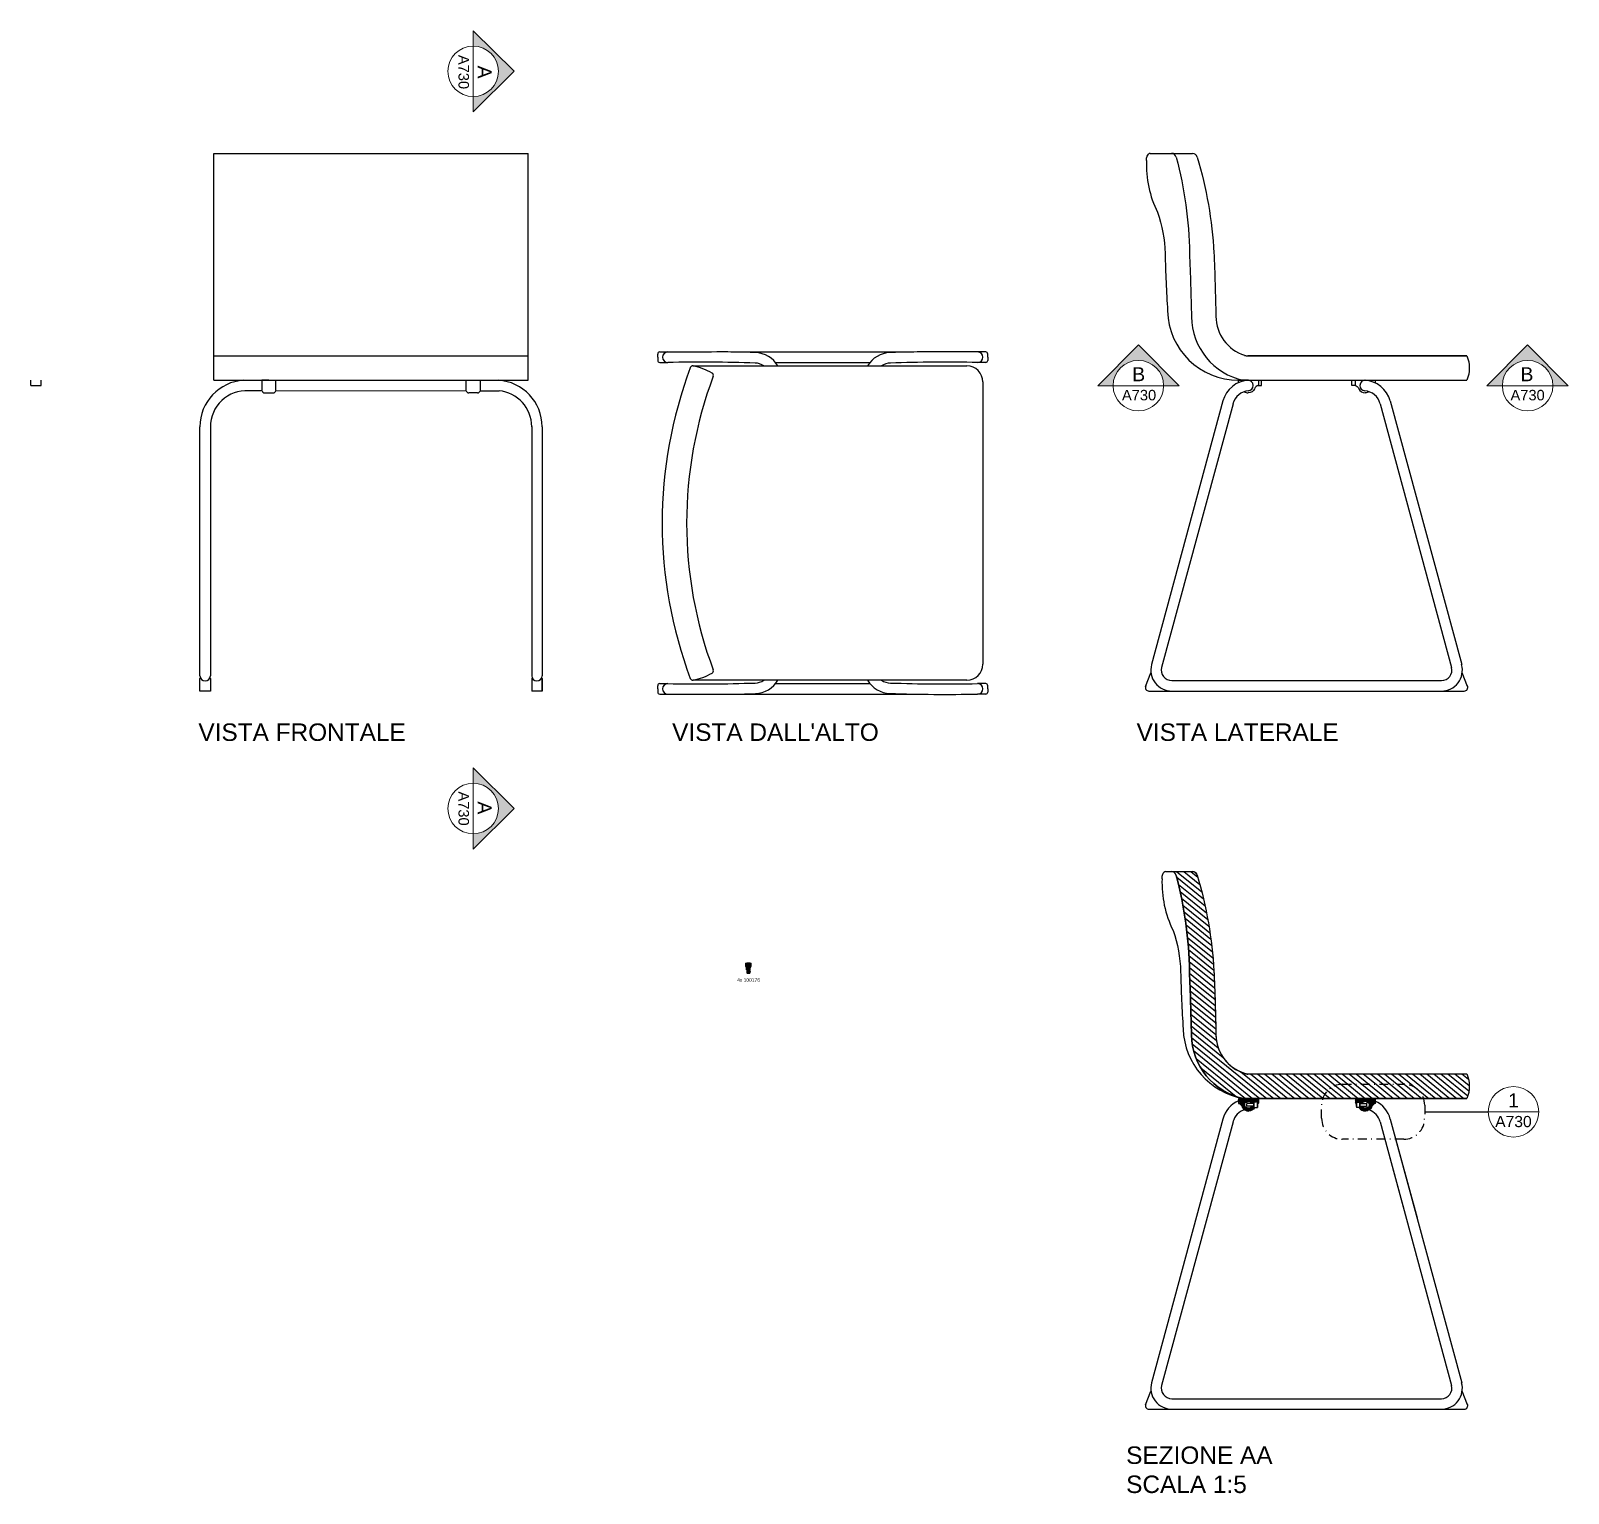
# Model space of a CAD drawing. Header units: millimetres. Extents: x 26 to 793, y -123 to 100.
# Drawn here: x 26 to 246.1, y -109.8 to 99.7 of the extents above; entities that cross this region are included whole.
import ezdxf
from ezdxf.enums import TextEntityAlignment as Align

# ---------------------------------------------------------------- set-up
doc = ezdxf.new("R2010")
doc.units = ezdxf.units.MM
doc.linetypes.add('TRATTOPUNTO2', pattern=[12.7, 6.35, -3.175, 0, -3.175])
doc.layers.get('0').update_dxf_attribs({"color": 70})
doc.layers.add('A-ANNO-SYMB', color=202, linetype='Continuous', lineweight=18)
for name, color, linetype in [('CONTORNO SEZIONI', 26, 'TRATTOPUNTO2'), ('linee sez dettaglia', 2, 'Continuous'), ('retino dettaglio', 157, 'Continuous'), ('SIMBOLI', 201, 'Continuous'), ('VITI', 240, 'Continuous'), ('viti sottili', 4, 'Continuous')]:
    doc.layers.add(name, color=color, linetype=linetype)
doc.styles.add('ARIAL', font='arial.ttf')
doc.styles.get("Standard").update_dxf_attribs({"font": 'arial.ttf'})

# ---------------------------------------------------------------- blocks, each defined once
blk = doc.blocks.new('SYMBOL')
at = {"layer": 'A-ANNO-SYMB', "linetype": 'Continuous', "lineweight": 20}
h = blk.add_hatch(color=256, dxfattribs=at)
h.dxf.hatch_style = 1
h.paths.add_polyline_path([(11.206, 4.948), (11.316, 4.948, -1), (11.678, 4.948), (11.788, 4.948), (11.497, 5.241)])
at = {"linetype": 'Continuous', "lineweight": 20}
blk.add_line((11.316, 4.948), (11.678, 4.948), dxfattribs=at)
at = {"layer": 'A-ANNO-SYMB', "linetype": 'Continuous', "lineweight": 20}
for p, q in [((11.206, 4.948), (11.497, 5.241)), ((11.788, 4.948), (11.497, 5.241)), ((11.316, 4.948), (11.206, 4.948)), ((11.678, 4.948), (11.788, 4.948))]:
    blk.add_line(p, q, dxfattribs=at)
blk.add_circle((11.497, 4.948), 0.181, dxfattribs=at)
for tag, p in [('TAVOLA', (11.497, 5.08)), ('SEZIONE', (11.497, 4.918))]:
    blk.add_attdef(tag, text='', height=0.1, dxfattribs=at).set_placement(p, align=Align.TOP_CENTER)
blk = doc.blocks.new('DETAGLI')
at = {"layer": 'A-ANNO-SYMB', "linetype": 'Continuous'}
blk.add_line((486.66, 356.17), (504.76, 356.17), dxfattribs=at)
blk.add_circle((495.71, 356.17), 9.05, dxfattribs=at)
for tag, p in [('TAVOLA', (495.71, 362.76)), ('SEZIONE', (495.71, 354.67))]:
    blk.add_attdef(tag, text='', height=5, dxfattribs=at).set_placement(p, align=Align.TOP_CENTER)

msp = doc.modelspace()

# ---------------------------------------------------------------- hatches: boundary and pattern name
h = msp.add_hatch(color=240)
h.dxf.hatch_style = 1
h.paths.add_polyline_path([(129.14, -33.82), (128.34, -33.82), (128.34, -34.32), (129.14, -34.32)])
at = {"layer": 'retino dettaglio'}
h = msp.add_hatch(dxfattribs=at)
h.set_pattern_fill('ANSI31', color=256, scale=0.2, angle=96)
h.paths.add_polyline_path([(213.8, -51.18), (222.56, -51.18, -0.321046), (225.4, -53.21), (231.61, -53.21, 0.19078), (231.61, -49.71), (200.25, -49.71, -0.078125), (199.77, -49.64, -0.144481), (197.01, -47.75, -0.168564), (195.68, -44.2, -0.006127), (195.67, -44.06, 0.002578), (195.56, -39.59, 0.003558), (195.38, -34.98, 0.058333), (193, -21.25, 0.3395), (192.27, -20.71), (189.31, -20.71, -0.358489), (189.99, -21.28, -0.060772), (191.89, -35.02, -0.005292), (192.17, -44.11, 0.350772), (199.62, -53.22), (200.25, -53.21), (201.75, -53.21), (210.96, -53.21, -0.321046)])
h.paths.add_polyline_path([(231.61, -49.71), (200.25, -49.71, -0.346927), (195.68, -44.2, 0.007116), (195.38, -34.98, 0.058333), (193, -21.25, 0.3395), (192.31, -20.71), (189.31, -20.71, -0.358489), (189.99, -21.28, -0.060772), (191.89, -35.02, -0.005292), (192.17, -44.11, 0.350772), (199.62, -53.22), (231.61, -53.21, 0.190721)])
h.paths.add_polyline_path([(213.8, -51.18, 0.321046), (210.96, -53.21), (225.4, -53.21, 0.321046), (222.56, -51.18)], flags=16)
h.paths.add_polyline_path([(231.61, -49.71), (200.25, -49.71, -0.078125), (199.77, -49.64, -0.144481), (197.01, -47.75, -0.168564), (195.68, -44.2, -0.006127), (195.67, -44.06, 0.002578), (195.56, -39.59, 0.003558), (195.38, -34.98, 0.058333), (193, -21.25, 0.325065), (192.31, -20.71), (189.31, -20.71, -0.358489), (189.99, -21.28, -0.060772), (191.89, -35.02, -0.005292), (192.17, -44.11, 0.350772), (199.62, -53.22), (200.25, -53.21), (201.75, -53.21), (210.96, -53.21, -0.321046), (213.8, -51.18), (222.56, -51.18, -0.321046), (225.4, -53.21), (231.61, -53.21, 0.19078)])
h = msp.add_hatch(dxfattribs=at)
h.set_pattern_fill('ANSI31', color=256, scale=0.2, angle=96)
h.paths.add_polyline_path([(222.56, -51.18), (213.8, -51.18, 0.321046), (210.96, -53.21), (225.4, -53.21, 0.321046)])
h = msp.add_hatch(dxfattribs=at)
h.set_pattern_fill('ANSI31', color=256, scale=0.059, angle=12)
h.paths.add_polyline_path([(198.92, -53.22), (198.92, -53.92, -0.217808), (199.45, -54.44, 0.277349), (200.37, -55.03, 0.251505), (201.23, -54.53), (201.12, -54.53), (201.12, -54.33), (201.09, -54.33, -7.364064), (201.09, -53.93), (201.12, -53.93), (201.12, -53.73), (201.62, -53.73), (201.62, -54.01, -0.037877), (201.75, -53.92), (201.75, -53.22), (199.62, -53.22)])
h = msp.add_hatch(dxfattribs=at)
h.set_pattern_fill('ANSI31', color=256, scale=0.031, angle=86)
h.paths.add_polyline_path([(200.9, -53.81), (201.05, -53.81, 4.463366), (201.04, -54.45), (200.89, -54.45, -3.573578)])
h = msp.add_hatch(dxfattribs=at)
h.set_pattern_fill('ANSI31', color=256, scale=0.028, angle=85)
h.paths.add_polyline_path([(199.84, -53.81), (200.04, -53.81, -0.419056), (200.69, -53.81), (200.9, -53.81, 0.568262)])
h.paths.add_polyline_path([(200.89, -54.45), (200.68, -54.45, -0.40266), (200.05, -54.45), (199.84, -54.45, 0.557175)])
h = msp.add_hatch(dxfattribs=at)
h.set_pattern_fill('ANSI31', color=256, scale=0.059, angle=12)
h.paths.add_polyline_path([(216.31, -53.93), (216.29, -53.93), (216.29, -53.73), (215.79, -53.73), (215.79, -54.01, 0.037877), (215.65, -53.92), (215.65, -53.22), (217.79, -53.22), (218.49, -53.22), (218.49, -53.92, 0.217808), (217.96, -54.44, -0.277349), (217.04, -55.03, -0.251505), (216.17, -54.53), (216.29, -54.53), (216.29, -54.33), (216.32, -54.33, 7.364064)])
h = msp.add_hatch(dxfattribs=at)
h.set_pattern_fill('ANSI31', color=256, scale=0.036, angle=88)
h.paths.add_polyline_path([(216.51, -54.45), (216.36, -54.45, 4.463366), (216.36, -53.81), (216.51, -53.81, -3.573578)])
h = msp.add_hatch(dxfattribs=at)
h.set_pattern_fill('ANSI31', color=256, scale=0.028, angle=88)
h.paths.add_polyline_path([(217.36, -53.81), (217.57, -53.81, 0.568262), (216.51, -53.81), (216.72, -53.81, -0.419056)])
h.paths.add_polyline_path([(217.56, -54.45), (217.35, -54.45, -0.40266), (216.73, -54.45), (216.51, -54.45, 0.557175)])

# ---------------------------------------------------------------- linework, layer by layer
for p, q in [((52.21, 82.13), (97.21, 82.13)), ((52.21, 49.63), (52.21, 82.13)), ((97.21, 49.63), (97.21, 82.13)), ((186.25, 82.13), (192.31, 82.13)), ((52.21, 53.13), (97.21, 53.13)), ((52.21, 53.13), (95.21, 53.13)), ((115.75, 52.94), (115.75, 53.39)), ((115.75, 52.94), (115.75, 52.49)), ((116.05, 53.69), (117.2, 53.69)), ((117.2, 53.69), (123.44, 53.69)), ((120.78, 53.69), (120.78, 53.69)), ((120.78, 53.69), (120.78, 53.69)), ((126.21, 53.69), (152.41, 53.69)), ((162.71, 53.69), (161.56, 53.69)), ((163.01, 52.94), (163.01, 53.39)), ((163.01, 52.94), (163.01, 52.49)), ((200.25, 53.13), (231.61, 53.13)), ((231.61, 53.13), (200.25, 53.13)), ((116.05, 52.19), (117.2, 52.19)), ((120.76, 51.69), (160.01, 51.69)), ((126.3, 52.19), (126.34, 52.19)), ((132.6, 52.19), (146.11, 52.19)), ((162.71, 52.19), (161.56, 52.19)), ((25.99, 48.9), (25.99, 49.63)), ((25.99, 48.9), (27.48, 48.9)), ((27.49, 48.9), (27.49, 49.63)), ((52.21, 49.63), (97.21, 49.63)), ((60.09, 49.63), (59.09, 49.63)), ((59.09, 49.63), (59.09, 48.15)), ((61.09, 48.15), (61.09, 49.63)), ((88.33, 48.15), (88.33, 49.63)), ((90.33, 49.63), (90.33, 48.15)), ((162.31, 49.39), (162.31, 8.98)), ((200.35, 49.63), (198.85, 49.63)), ((198.85, 49.63), (198.85, 49.26)), ((198.92, 49.63), (231.61, 49.63)), ((200.25, 49.63), (201.75, 49.63)), ((201.68, 48.9), (202.2, 48.9)), ((201.75, 49.63), (201.75, 48.93)), ((202.2, 48.9), (202.2, 49.63)), ((215.11, 48.9), (215.11, 49.63)), ((215.65, 48.9), (215.11, 48.9)), ((215.59, 49.62), (215.59, 48.93)), ((218.49, 49.63), (218.49, 49.25)), ((57.16, 48.15), (59.09, 48.15)), ((59.49, 47.83), (60.7, 47.83)), ((61.09, 48.15), (88.33, 48.14)), ((89.94, 47.83), (88.72, 47.83)), ((90.33, 48.14), (93.03, 48.13)), ((196.67, 46.68), (186.45, 8.92)), ((198.12, 46.28), (187.9, 8.52)), ((219.19, 46.28), (229.41, 8.52)), ((220.64, 46.68), (230.86, 8.92)), ((50.21, 7.33), (50.21, 42.98)), ((51.71, 43.02), (51.71, 7.33)), ((97.71, 43.02), (97.71, 7.33)), ((99.21, 42.98), (99.21, 7.33)), ((50.21, 5.13), (50.21, 6.95)), ((51.71, 6.95), (51.71, 5.13)), ((97.71, 6.95), (97.71, 5.13)), ((99.21, 5.13), (99.21, 6.95)), ((99.21, 6.95), (99.21, 5.13)), ((160.01, 6.69), (120.77, 6.69)), ((185.6, 5.76), (186.37, 7.74)), ((189.35, 6.63), (227.96, 6.63)), ((231.71, 5.76), (230.94, 7.74)), ((51.71, 5.13), (50.21, 5.13)), ((99.21, 5.13), (97.71, 5.13)), ((115.75, 5.44), (115.75, 5.89)), ((115.75, 5.44), (115.75, 4.99)), ((116.05, 6.19), (117.2, 6.19)), ((116.05, 4.69), (117.2, 4.69)), ((117.2, 4.69), (123.44, 4.69)), ((126.21, 4.69), (152.41, 4.69)), ((126.3, 6.19), (126.34, 6.19)), ((132.6, 6.19), (146.11, 6.19)), ((162.71, 6.19), (161.56, 6.19)), ((162.71, 4.69), (161.56, 4.69)), ((163.01, 5.44), (163.01, 5.89)), ((163.01, 5.44), (163.01, 4.99)), ((186.08, 5.13), (231.23, 5.13)), ((189.31, -20.71), (192.31, -20.71)), ((200.25, -49.71), (231.61, -49.71)), ((199.58, -53.22), (198.92, -53.22)), ((198.92, -53.22), (198.92, -53.92)), ((200.25, -53.21), (201.75, -53.21)), ((201.75, -53.21), (231.61, -53.21)), ((201.75, -53.21), (201.75, -53.91)), ((217.15, -53.21), (215.65, -53.21)), ((215.65, -53.21), (215.65, -53.91)), ((218.49, -53.22), (218.49, -53.92))]:
    msp.add_line(p, q)
for points in [[(185.73, 81.09, -0.033702), (185.75, 81.45, -0.121267), (186, 82, -0.091544)], [(189.99, 81.57, -0.060772), (191.89, 67.83, -1.813848)], [(193, 81.6, -0.058333), (195.38, 67.86)], [(185.73, 81.09, 0.124073), (187.3, 73.7, -0.078084), (188.39, 67.79)], [(188.39, 67.79, 0.009067), (188.75, 59.57, 0.40665), (198.92, 49.63, 0.370559)], [(191.89, 67.83, -0.005292), (192.17, 58.74, 0.350506), (199.61, 49.63, 0.334948)], [(195.39, 67.97, -0.005303), (195.67, 58.79, 0.323362), (199.77, 53.21, 0.323362)], [(231.61, 53.13, -0.19078), (231.61, 49.63, -1.073946)], [(120.42, 51.44, 0.180847), (120.42, 6.93)], [(123.7, 50.22, 0.180847), (123.7, 8.16, 0.180847)], [(201.75, 48.93, 0.217808), (201.22, 48.41, -0.277349), (200.3, 47.82, 6.393258)], [(215.59, 48.93, -0.217808), (216.12, 48.41, 0.277349), (217.04, 47.82, -6.393258)], [(199.74, 48, 0.142039), (200.3, 47.82)], [(217.59, 48, -0.140077), (217.04, 47.82)], [(231.61, -53.21), (199.62, -53.22, -0.350772), (192.17, -44.11, 0.005292), (191.89, -35.02, 0.060772), (189.99, -21.28, 0.358489), (189.31, -20.71), (192.31, -20.71, -0.3395), (193, -21.25, -0.058333), (195.38, -34.98, -0.007116), (195.68, -44.2, 0.346927), (200.25, -49.71), (231.61, -49.71, -0.190721), (231.61, -53.21, -0.418735)], [(189.99, -21.28, -0.060772), (191.89, -35.02, -1.813848)], [(193, -21.25, -0.058333), (195.38, -34.98)], [(191.89, -35.02, -0.005292), (192.17, -44.11, 0.350772), (199.62, -53.22, 0.334948)], [(195.39, -34.87, -0.005303), (195.67, -44.06, 0.323362), (199.77, -49.64, 0.323362)], [(231.61, -49.71, -0.19078), (231.61, -53.21, -1.073946)], [(198.92, -53.92, -0.217808), (199.45, -54.44, 0.277349), (200.37, -55.03, -6.393258)], [(201.2, -54.58, -0.236611), (200.37, -55.03)], [(201.75, -53.92, 0.025609), (201.66, -53.98, 0.025609)], [(215.66, -53.92, -0.025482), (215.75, -53.98, -0.025482)], [(216.2, -54.57, 0.239305), (217.04, -55.03)], [(218.49, -53.92, 0.217808), (217.96, -54.44, -0.277349), (217.04, -55.03, 6.393258)]]:
    msp.add_lwpolyline(points, format="xyb")
msp.add_circle((59.09, 48.15), 6.661338147750939e-16)
for centre, radius, start, end in [((186.25, 81.83), 0.3, 90, 145.5875), ((189.31, 81.43), 0.7, 11.1113, 90), ((192.29, 81.38), 0.747, 16.4802, 88.5104), ((116.05, 53.39), 0.3, 90, 180), ((117.2, 52.94), 0.75, 90, 270), ((117.2, 52.94), 0.75, 90, 270), ((124.83, -72.47), 126.16, 87.7613, 90.6337), ((129.6, 49.71), 3.89, 30.5067, 87.7808), ((149.15, 49.71), 3.89, 92.2192, 149.4933), ((156.98, -187.47), 241.2, 88.9129, 91.8962), ((161.56, 52.94), 0.75, 270, 90), ((161.56, 52.94), 0.75, 270, 90), ((162.71, 53.39), 0.3, 0, 90), ((200.25, 54.69), 1.56, 252.1313, 270), ((116.05, 52.49), 0.3, 180, 270), ((121.77, -187.71), 239.94, 88.1063, 91.0913), ((120.77, 51.31), 0.376, 80.0759, 159.4608), ((119.12, 42.96), 8.89, 60.134, 78.8467), ((123.34, 50.35), 0.376, 339.4723, 58.2798), ((129.6, 49.71), 2.39, 55.7424, 87.7808), ((149.15, 49.71), 2.39, 92.2192, 124.2576), ((156.99, -187.71), 239.94, 88.9087, 91.8937), ((160.01, 49.39), 2.3, 0, 90), ((162.71, 52.49), 0.3, 270, 0), ((56.87, 42.98), 6.66, 93.1691, 179.9962), ((92.55, 42.98), 6.66, 0.0038, 86.8309), ((200.53, 45.63), 4, 92.4779, 164.8639), ((200.27, 48.88), 0.756, 272.431, 91.5431), ((217.04, 48.88), 0.756, 88.4569, 267.569), ((216.78, 45.63), 4, 15.1361, 87.5221), ((56.87, 43), 5.15, 86.731, 180.2333), ((59.49, 48.23), 0.4, 192.3202, 270), ((60.7, 48.23), 0.4, 270, 347.6798), ((88.72, 48.23), 0.4, 192.3202, 270), ((89.94, 48.23), 0.4, 270, 347.6798), ((92.56, 43), 5.15, 359.7667, 84.7662), ((200.53, 45.63), 2.5, 94.5223, 164.8496), ((216.78, 45.63), 2.5, 15.1504, 85.4777), ((160.01, 8.98), 2.3, 270, 0), ((189.35, 8.13), 3, 164.8639, 270), ((227.96, 8.13), 3, 270, 15.1361), ((50.96, 7.33), 0.75, 180, 0), ((50.26, 6.95), 0.0485, 28.5328, 180), ((51.66, 6.95), 0.0485, 0, 151.4672), ((98.46, 7.33), 0.75, 180, 0), ((97.76, 6.95), 0.0485, 28.5328, 180), ((99.16, 6.95), 0.0485, 0, 151.4672), ((120.77, 7.06), 0.376, 200.5392, 279.9241), ((119.12, 15.41), 8.89, 281.1533, 299.866), ((123.34, 8.02), 0.376, 301.7202, 20.5277), ((129.6, 8.66), 2.39, 272.2192, 304.2576), ((129.6, 8.66), 3.89, 272.2192, 329.4933), ((149.15, 8.66), 3.89, 210.5067, 267.7808), ((149.15, 8.66), 2.39, 235.7424, 267.7808), ((189.35, 8.13), 1.5, 164.8639, 270), ((227.96, 8.13), 1.5, 270, 15.1361), ((116.05, 5.89), 0.3, 90, 180), ((116.05, 4.99), 0.3, 180, 270), ((117.2, 5.44), 0.75, 90, 270), ((117.2, 5.44), 0.75, 90, 270), ((121.77, 246.09), 239.94, 268.9087, 271.8937), ((124.83, 130.84), 126.16, 269.3663, 272.2387), ((156.98, 245.85), 241.2, 268.1038, 271.0871), ((156.99, 246.09), 239.94, 268.1063, 271.0913), ((161.56, 5.44), 0.75, 270, 90), ((162.71, 5.89), 0.3, 0, 90), ((162.71, 4.99), 0.3, 270, 0), ((186.08, 5.63), 0.5, 152.4012, 270), ((231.23, 5.63), 0.5, 270, 27.5988), ((189.31, -21.41), 0.7, 11.1113, 90), ((192.29, -21.46), 0.747, 16.4802, 88.5104), ((200.25, -48.16), 1.56, 252.1313, 270), ((186.08, -97.21), 0.5, 152.4012, 270)]:
    msp.add_arc(centre, radius, start, end)
at = {"layer": 'CONTORNO SEZIONI', "ltscale": 0.2}
for points in [[(213.8, -51.18), (222.56, -51.18)], [(210.8, -56.06), (210.8, -54.18)], [(225.56, -54.18), (225.56, -56.06)], [(222.56, -59.06), (213.8, -59.06)]]:
    msp.add_lwpolyline(points, dxfattribs=at)
for centre, start, end in [((213.8, -54.18), 90, 180), ((222.56, -54.18), 0, 90), ((213.8, -56.06), 180, 270), ((222.56, -56.06), 270, 0)]:
    msp.add_arc(centre, 3, start, end, dxfattribs=at)
at = {"layer": 'linee sez dettaglia'}
for p, q in [((188.48, -20.71), (189.31, -20.71)), ((200.04, -53.81), (199.84, -53.81)), ((200.05, -54.45), (199.84, -54.45)), ((201.04, -54.45), (200.68, -54.45)), ((201.05, -53.81), (200.69, -53.81)), ((216.36, -53.81), (216.72, -53.81)), ((216.36, -54.45), (216.73, -54.45)), ((217.12, -53.21), (218.46, -53.22)), ((217.35, -54.45), (217.56, -54.45)), ((217.36, -53.81), (217.57, -53.81)), ((196.67, -56.17), (186.45, -93.93)), ((198.12, -56.56), (187.9, -94.32)), ((219.19, -56.56), (222.92, -70.33)), ((219.19, -56.56), (229.41, -94.32)), ((220.64, -56.17), (224.47, -70.33)), ((220.64, -56.17), (230.86, -93.93)), ((185.6, -97.08), (186.37, -95.11)), ((189.35, -96.21), (227.96, -96.21)), ((231.71, -97.08), (230.94, -95.11)), ((186.08, -97.71), (231.23, -97.71))]:
    msp.add_line(p, q, dxfattribs=at)
for points in [[(187.96, -21.75, 0.124073), (189.53, -29.15, -0.078084), (190.62, -35.06)], [(187.96, -21.75, -0.033702), (187.98, -21.39, -0.121267), (188.23, -20.85, -0.091544)], [(190.62, -35.06, 0.009067), (190.98, -43.28, 0.353702), (199.62, -53.22, 0.370559)]]:
    msp.add_lwpolyline(points, format="xyb", dxfattribs=at)
for centre, radius, start, end in [((188.48, -21.01), 0.3, 90, 145.5875), ((200.53, -57.21), 4, 113.7407, 164.8639), ((200.53, -57.22), 2.5, 107.3974, 164.8496), ((200.37, -54.12), 0.75, 15.1146, 344.1819), ((200.37, -54.12), 0.617, 30.7841, 328.2509), ((200.37, -54.12), 0.45, 44.5272, 135.4728), ((200.37, -54.12), 0.45, 226.1347, 313.8653), ((217.04, -54.12), 0.75, 195.8181, 164.8854), ((217.04, -54.12), 0.617, 211.7491, 149.2159), ((217.04, -54.12), 0.45, 44.5272, 135.4728), ((217.04, -54.12), 0.45, 226.1347, 313.8653), ((216.78, -57.22), 2.5, 15.1504, 71.0539), ((216.78, -57.21), 4, 15.1361, 64.7708), ((189.35, -94.71), 3, 164.8639, 270), ((189.35, -94.71), 1.5, 164.8639, 270), ((227.96, -94.71), 3, 270, 15.1361), ((227.96, -94.71), 1.5, 270, 15.1361), ((231.23, -97.21), 0.5, 270, 27.5988)]:
    msp.add_arc(centre, radius, start, end, dxfattribs=at)
at = {"layer": 'retino dettaglio'}
for p, q in [((201.12, -53.81), (201.12, -53.81)), ((216.29, -53.81), (216.29, -53.81))]:
    msp.add_line(p, q, dxfattribs=at)
at = {"layer": 'SIMBOLI'}
msp.add_line((225.56, -55.12), (234.65, -55.12), dxfattribs=at)
at = {"layer": 'VITI'}
for p, q in [((128.34, -33.82), (128.34, -34.32)), ((128.34, -33.82), (129.14, -33.82)), ((128.34, -34.32), (129.14, -34.32)), ((128.48, -34.37), (128.74, -34.32)), ((128.48, -34.38), (128.48, -34.37)), ((128.48, -34.38), (128.52, -34.39)), ((128.48, -34.47), (128.97, -34.38)), ((128.48, -34.49), (128.48, -34.47)), ((128.48, -34.57), (128.97, -34.48)), ((128.48, -34.49), (128.52, -34.5)), ((128.48, -34.58), (128.48, -34.57)), ((128.48, -34.58), (128.52, -34.59)), ((128.48, -34.67), (128.97, -34.58)), ((128.48, -34.69), (128.48, -34.67)), ((128.48, -34.77), (128.97, -34.68)), ((128.48, -34.69), (128.52, -34.7)), ((128.48, -34.78), (128.48, -34.77)), ((128.48, -34.78), (128.52, -34.79)), ((128.48, -34.87), (128.97, -34.78)), ((128.48, -34.89), (128.48, -34.87)), ((128.48, -34.97), (128.97, -34.88)), ((128.48, -34.89), (128.52, -34.9)), ((128.48, -34.98), (128.48, -34.97)), ((128.48, -34.98), (128.52, -34.99)), ((128.48, -35.07), (128.97, -34.98)), ((128.48, -35.09), (128.48, -35.07)), ((128.48, -35.17), (128.97, -35.08)), ((128.48, -35.09), (128.52, -35.1)), ((128.48, -35.18), (128.48, -35.17)), ((128.48, -35.18), (128.52, -35.19)), ((128.99, -33.82), (128.49, -33.82)), ((128.99, -34.32), (128.49, -34.32)), ((128.91, -34.32), (128.52, -34.39)), ((129.01, -34.41), (128.52, -34.5)), ((129.01, -34.5), (128.52, -34.59)), ((129.01, -34.61), (128.52, -34.7)), ((129.01, -34.7), (128.52, -34.79)), ((129.01, -34.81), (128.52, -34.9)), ((129.01, -34.9), (128.52, -34.99)), ((129.01, -35.01), (128.52, -35.1)), ((129.01, -35.1), (128.52, -35.19)), ((128.54, -34.32), (128.54, -34.36)), ((128.54, -34.39), (128.54, -34.46)), ((128.54, -34.49), (128.54, -34.56)), ((128.54, -34.59), (128.54, -34.66)), ((128.54, -34.69), (128.54, -34.76)), ((128.54, -34.79), (128.54, -34.86)), ((128.54, -34.89), (128.54, -34.96)), ((128.54, -34.99), (128.54, -35.06)), ((128.54, -35.09), (128.54, -35.16)), ((128.54, -35.19), (128.54, -35.25)), ((128.76, -35.22), (128.77, -35.2)), ((128.77, -35.2), (128.97, -35.17)), ((129.01, -35.19), (128.8, -35.23)), ((128.94, -34.32), (128.94, -34.39)), ((128.94, -34.42), (128.94, -34.48)), ((128.94, -34.51), (128.94, -34.59)), ((128.94, -34.62), (128.94, -34.68)), ((128.94, -34.71), (128.94, -34.79)), ((128.94, -34.91), (128.94, -34.99)), ((128.94, -35.02), (128.94, -35.08)), ((128.94, -35.11), (128.94, -35.17)), ((128.94, -35.2), (128.94, -35.25)), ((128.97, -34.38), (129.01, -34.39)), ((128.97, -34.48), (129.01, -34.49)), ((128.97, -34.58), (129.01, -34.59)), ((128.97, -34.68), (129.01, -34.69)), ((128.97, -34.78), (129.01, -34.79)), ((128.97, -34.88), (129.01, -34.89)), ((128.97, -34.98), (129.01, -34.99)), ((128.97, -35.08), (129.01, -35.09)), ((128.97, -35.17), (129.01, -35.18)), ((129.01, -34.39), (129.01, -34.41)), ((129.01, -34.49), (129.01, -34.5)), ((129.01, -34.59), (129.01, -34.61)), ((129.01, -34.69), (129.01, -34.7)), ((129.01, -34.79), (129.01, -34.81)), ((129.01, -34.89), (129.01, -34.9)), ((129.01, -34.99), (129.01, -35.01)), ((129.01, -35.09), (129.01, -35.1)), ((129.01, -35.18), (129.01, -35.19)), ((129.14, -34.32), (129.14, -33.82)), ((128.54, -35.25), (128.94, -35.25)), ((128.88, -35.32), (128.61, -35.32)), ((128.76, -35.22), (128.8, -35.23))]:
    msp.add_line(p, q, dxfattribs=at)
for centre, start, end in [((128.72, -35.15), 211.5211, 238.4789), ((128.77, -35.15), 301.5211, 328.4789)]:
    msp.add_arc(centre, 0.202, start, end, dxfattribs=at)
at = {"layer": 'viti sottili'}
for p, q in [((200.12, -54.26), (200.12, -53.99)), ((200.25, -53.93), (200.18, -53.93)), ((201.12, -54.33), (200.18, -54.33)), ((201.12, -53.93), (200.25, -53.93)), ((201.62, -53.73), (201.12, -53.73)), ((201.12, -53.73), (201.12, -54.53)), ((201.12, -54.38), (201.12, -53.88)), ((201.12, -54.53), (201.62, -54.53)), ((201.62, -53.73), (201.62, -54.53)), ((201.62, -54.38), (201.62, -53.88)), ((201.62, -54.43), (201.62, -53.93)), ((215.79, -53.73), (216.29, -53.73)), ((215.79, -53.73), (215.79, -54.53)), ((215.79, -54.38), (215.79, -53.88)), ((216.29, -54.53), (215.79, -54.53)), ((216.29, -53.73), (216.29, -54.53)), ((216.29, -54.38), (216.29, -53.88)), ((216.29, -53.93), (217.16, -53.93)), ((216.29, -54.33), (217.22, -54.33)), ((217.16, -53.93), (217.22, -53.93)), ((217.29, -54.26), (217.29, -53.99))]:
    msp.add_line(p, q, dxfattribs=at)
for centre, start, end in [((200.29, -54.1), 121.5211, 148.4789), ((200.29, -54.15), 211.5211, 238.4789), ((217.12, -54.1), 31.5211, 58.4789), ((217.12, -54.15), 301.5211, 328.4789)]:
    msp.add_arc(centre, 0.202, start, end, dxfattribs=at)

# ---------------------------------------------------------------- block references
at = {"layer": 'SIMBOLI', "linetype": 'Continuous', "lineweight": 20}
ref = msp.add_blockref('SYMBOL', (-9.63, -136.06), dxfattribs=dict(at, xscale=-20, yscale=20, zscale=20, rotation=270))
ref.add_attrib('SEZIONE', 'A', dxfattribs={"layer": '0', "linetype": 'Continuous', "lineweight": 20, "height": 2, "rotation": 270, "style": 'ARIAL'}).set_placement((91.97, 93.77), align=Align.TOP_CENTER)
ref.add_attrib('TAVOLA', 'A730', dxfattribs={"layer": '0', "linetype": 'Continuous', "lineweight": 20, "height": 1.5, "rotation": 270, "style": 'ARIAL'}).set_placement((88.73, 93.78), align=Align.TOP_CENTER)
ref = msp.add_blockref('SYMBOL', (414.51, -50.1), dxfattribs=dict(at, xscale=-20, yscale=20, zscale=20))
ref.add_attrib('SEZIONE', 'B', dxfattribs={"layer": '0', "linetype": 'Continuous', "lineweight": 20, "height": 2, "style": 'ARIAL'}).set_placement((184.61, 51.5), align=Align.TOP_CENTER)
ref.add_attrib('TAVOLA', 'A730', dxfattribs={"layer": '0', "linetype": 'Continuous', "lineweight": 20, "height": 1.5, "style": 'ARIAL'}).set_placement((184.67, 48.26), align=Align.TOP_CENTER)
ref = msp.add_blockref('SYMBOL', (10.36, -50.1), dxfattribs=dict(at, xscale=20, yscale=20, zscale=20))
ref.add_attrib('SEZIONE', 'B', dxfattribs={"layer": '0', "linetype": 'Continuous', "lineweight": 20, "height": 2, "style": 'ARIAL'}).set_placement((240.2, 51.5), align=Align.TOP_CENTER)
ref.add_attrib('TAVOLA', 'A730', dxfattribs={"layer": '0', "linetype": 'Continuous', "lineweight": 20, "height": 1.5, "style": 'ARIAL'}).set_placement((240.3, 48.26), align=Align.TOP_CENTER)
ref = msp.add_blockref('SYMBOL', (-9.63, 218.24), dxfattribs=dict(at, xscale=20, yscale=20, zscale=20, rotation=270))
ref.add_attrib('SEZIONE', 'A', dxfattribs={"layer": '0', "linetype": 'Continuous', "lineweight": 20, "height": 2, "rotation": 270, "style": 'ARIAL'}).set_placement((91.97, -11.6), align=Align.TOP_CENTER)
ref.add_attrib('TAVOLA', 'A730', dxfattribs={"layer": '0', "linetype": 'Continuous', "lineweight": 20, "height": 1.5, "rotation": 270, "style": 'ARIAL'}).set_placement((88.73, -11.7), align=Align.TOP_CENTER)
at = {"layer": 'SIMBOLI'}
ref = msp.add_blockref('DETAGLI', (39.99, -197.59), dxfattribs=dict(at, xscale=0.4, yscale=0.4, zscale=0.4))
ref.add_attrib('SEZIONE', 'A730', dxfattribs={"layer": 'A-ANNO-SYMB', "linetype": 'Continuous', "height": 1.6, "style": 'ARIAL'}).set_placement((238.27, -55.72), align=Align.TOP_CENTER)
ref.add_attrib('TAVOLA', '1', dxfattribs={"layer": 'A-ANNO-SYMB', "linetype": 'Continuous', "height": 2, "style": 'ARIAL'}).set_placement((238.27, -52.49), align=Align.TOP_CENTER)

# ---------------------------------------------------------------- texts
at = {"attachment_point": 1}
for s, width, heights, insert, char_height in [('VISTA FRONTALE', 39.891, [12.37], (49.99, 0.49), 2.5), ("VISTA DALL'ALTO", 35.3453, [10.85], (117.82, 0.49), 2.5), ('VISTA LATERALE', 42.9214, [16.45], (184.32, 0.49), 2.5), ('4x 100176', 18.7145, [0], (127.13, -36), 0.5), ('SEZIONE AA\\PSCALA 1:5', 77.5948, [0], (182.82, -103.05), 2.5)]:
    msp.add_mtext_dynamic_manual_height_columns(s, width=width, gutter_width=12.5, heights=heights, dxfattribs=dict(at, insert=insert, char_height=char_height))

doc.saveas('drawing.dxf')
